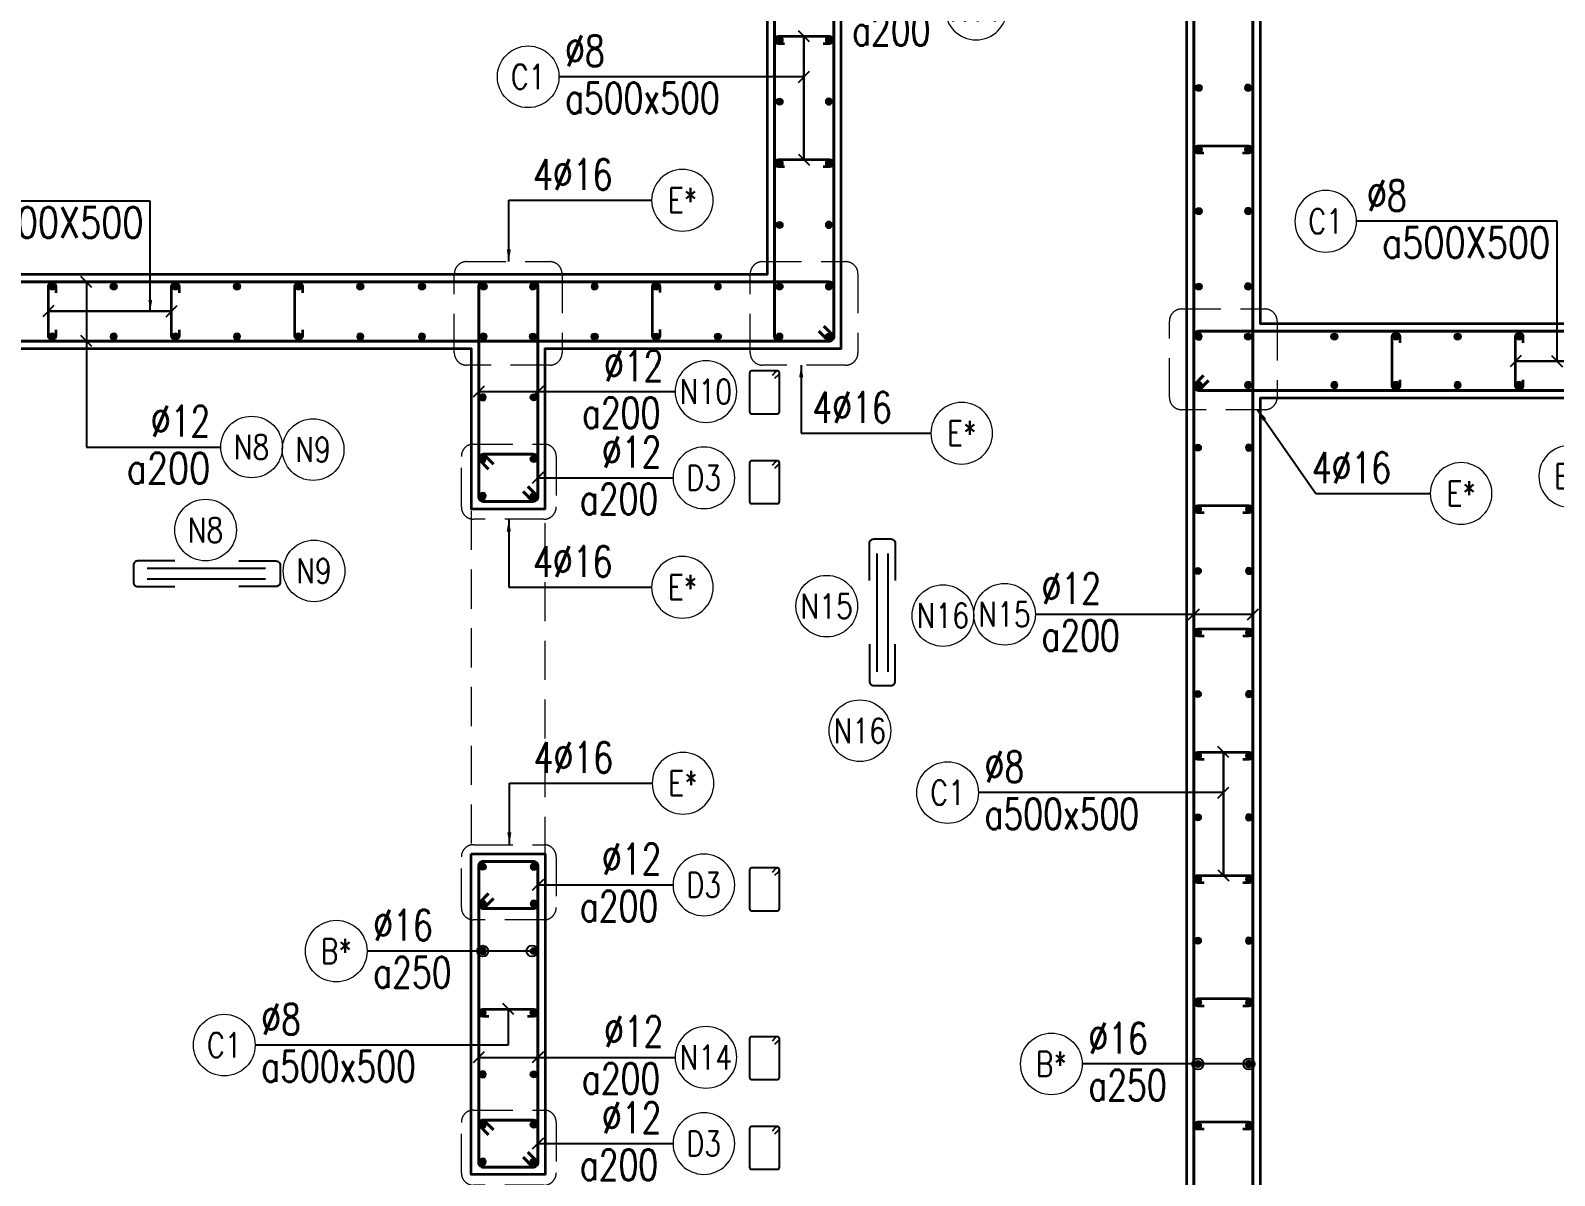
# Model space of a CAD drawing. Header units: millimetres. Extents: x 944027 to 981803, y -83026 to 82675.
# Drawn here: x 950084 to 956264, y 74503 to 79147 of the extents above; entities that cross this region are included whole.
import ezdxf
from ezdxf.enums import TextEntityAlignment as Align

# ---------------------------------------------------------------- set-up
doc = ezdxf.new("R2010")
doc.units = ezdxf.units.MM
doc.header["$MEASUREMENT"] = 0
doc.linetypes.add('HIDDEN', pattern=[9.525, 6.35, -3.175])
doc.linetypes.add('HIDDEN2', pattern=[4.7625, 3.175, -1.5875])
doc.layers.get('0').update_dxf_attribs({"lineweight": 20})
doc.layers.add('Hidden', color=9, linetype='HIDDEN')
doc.layers.add('Ligature', color=1, linetype='Continuous')
for name, color, linetype, lineweight in [('KC-LEADER', 153, 'Continuous', 18), ('KC-THEP', 6, 'Continuous', 40), ('NDC_S_BEAM', 3, 'HIDDEN2', 20), ('NDC_S_DIM', 1, 'Continuous', 15), ('NDC_S_HIDDEN', 8, 'HIDDEN2', 13), ('NDC_S_LEADER', 1, 'Continuous', 15), ('NDC_S_REBAR', 4, 'Continuous', 35), ('NDC_S_STIRRUP', 4, 'Continuous', 40), ('NDC_S_VN TEXT', 7, 'Continuous', 20), ('NDC_S_WALL', 6, 'Continuous', 35)]:
    doc.layers.add(name, color=color, linetype=linetype, lineweight=lineweight)
doc.styles.add('NDC_ARIAL', font='arial.ttf', dxfattribs={"width": 0.85})
doc.styles.add('NDC_DIM', font='', dxfattribs={"width": 0.75})
doc.styles.add('NDC_EN TXT', font='romans.shx', dxfattribs={"width": 0.8})
doc.styles.get('NDC_DIM').set_extended_font_data('Dotum')
doc.dimstyles.new('NDC_1-50', dxfattribs={"dimscale": 50, "dimtxt": 2.5, "dimasz": 1, "dimexe": 1.5, "dimexo": 0, "dimgap": 0.8, "dimtad": 1, "dimdec": 0, "dimdsep": 46, "dimtxsty": 'NDC_ARIAL', "dimblk": 'DIMMARK', "dimcen": 49999.938995, "dimdle": 1.5, "dimclrd": 1, "dimclre": 1, "dimclrt": 3, "dimadec": 0, "dimazin": 0, "dimtfac": 1, "dimtdec": 0, "dimtix": 1, "dimtmove": 2, "dimatfit": 3, "dimfxl": 1, "dimarcsym": 0})
doc.dimstyles.new('NDC_dim_30', dxfattribs={"dimscale": 30, "dimtxt": 2.5, "dimasz": 1.5, "dimexe": 1.5, "dimexo": 2.5, "dimgap": 1, "dimtad": 1, "dimdec": 0, "dimzin": 0, "dimdsep": 46, "dimtxsty": 'NDC_DIM', "dimblk": 'DIMMARK', "dimcen": 0.09, "dimdle": 1.2, "dimclrd": 1, "dimclre": 1, "dimclrt": 3, "dimadec": 0, "dimazin": 0, "dimtfac": 1, "dimtdec": 0, "dimtix": 1, "dimtofl": 0, "dimtmove": 0, "dimatfit": 3, "dimfxl": 6, "dimfxlon": 1, "dimtolj": 1, "dimtzin": 0, "dimarcsym": 0})

# ---------------------------------------------------------------- blocks, each defined once
blk = doc.blocks.new('THEP')
at = {"layer": 'KC-LEADER', "color": 6}
blk.add_circle((0, 0), 14, dxfattribs=at)
at = {"layer": 'KC-THEP'}
for p, q in [((-14, 0), (14, 0)), ((9.9, 9.9), (-9.9, -9.9)), ((-9.9, 9.9), (9.9, -9.9)), ((0, 14), (0, -14))]:
    blk.add_line(p, q, dxfattribs=at)
blk = doc.blocks.new('DIMMARK')
at = {"layer": 'NDC_S_DIM', "color": 1}
blk.add_line((-1.5, 0), (1, 0), dxfattribs=at)
at = {"layer": 'NDC_S_DIM', "color": 2, "const_width": 0.1}
blk.add_lwpolyline([(-0.42, -0.42), (0.42, 0.42)], dxfattribs=at)
blk = doc.blocks.new('*U10')
blk.add_circle((2.5, 0), 2.5)
at = {"layer": 'NDC_S_VN TEXT', "color": 3, "style": 'NDC_EN TXT'}
for tag, width, p in [('DK2', 0.75, (-0.85, 0.85)), ('KC2', 0.8, (-0.85, -2.97))]:
    blk.add_attdef(tag, text='', height=2.5, dxfattribs=dict(at, width=width)).set_placement(p, align=Align.RIGHT)
at = {"layer": 'NDC_S_VN TEXT', "color": 7, "style": 'NDC_EN TXT', "width": 0.8}
blk.add_attdef('SH3', text='', height=2, dxfattribs=at).set_placement((2.5, 0), align=Align.MIDDLE)
blk = doc.blocks.new('A$C7BC65A55')
at = {"layer": 'Ligature'}
for p, q in [((-15.2, 372, 0), (-15.2, 38.5, 0)), ((15.2, 372, 0), (15.2, 38.5, 0))]:
    blk.add_line(p, q, dxfattribs=at)
for points in [[(-36.2, 296.5), (-36.2, 400.9, -0.414214), (-24, 413.1), (24, 413.1, -0.414214), (36.2, 400.9), (36.2, 296.5)], [(-36.2, 116.5), (-36.2, 12.2, 0.414214), (-24, 0), (24, 0, 0.414214), (36.2, 12.2), (36.2, 116.5)]]:
    blk.add_lwpolyline(points, format="xyb", dxfattribs=at)
blk = doc.blocks.new('*U11')
blk.add_circle((-2.5, 0), 2.5)
at = {"layer": 'NDC_S_VN TEXT', "color": 3, "style": 'NDC_EN TXT', "width": 0.75}
for tag, p in [('DK1', (0.5, 0.85)), ('KC1', (0.5, -2.97))]:
    blk.add_attdef(tag, p, '', height=2.5, dxfattribs=at)
at = {"layer": 'NDC_S_VN TEXT', "color": 7, "style": 'NDC_EN TXT', "width": 0.8}
blk.add_attdef('SH2', text='', height=2, dxfattribs=at).set_placement((-2.5, 0), align=Align.MIDDLE)
blk = doc.blocks.new('*U13')
blk.add_circle((-2.5, 0), 2.5)
at = {"layer": 'NDC_S_VN TEXT', "color": 3, "style": 'NDC_EN TXT', "width": 0.75}
blk.add_attdef('DK1', (0.5, 0.85), '', height=2.5, dxfattribs=at)
at = {"layer": 'NDC_S_VN TEXT', "color": 7, "style": 'NDC_EN TXT', "width": 0.8}
blk.add_attdef('SH2', text='', height=2, dxfattribs=at).set_placement((-2.5, 0), align=Align.MIDDLE)
blk = doc.blocks.new('*U12')
blk.add_circle((-2.5, 0), 2.5)
at = {"layer": 'NDC_S_VN TEXT', "color": 3, "style": 'NDC_EN TXT', "width": 0.75}
for tag, p in [('DK1', (0.5, 0.85)), ('KC1', (0.5, -2.97))]:
    blk.add_attdef(tag, p, '', height=2.5, dxfattribs=at)
at = {"layer": 'NDC_S_VN TEXT', "color": 7, "style": 'NDC_EN TXT', "width": 0.8}
blk.add_attdef('SH2', text='', height=2, dxfattribs=at).set_placement((-2.5, 0), align=Align.MIDDLE)

msp = doc.modelspace()

# ---------------------------------------------------------------- linework, layer by layer
for centre in [(951230.3, 77447.1), (950794, 77120.8), (951234.1, 76955.1), (953313.2, 76812), (953784.1, 76773.9), (953447.6, 76307)]:
    msp.add_circle(centre, 125)
at = {"layer": 'Ligature'}
for points in [[(953102.7, 77736.1), (953118.6, 77752.1, 0.668179), (953112.9, 77766), (953008.2, 77766, 0.414214), (953000.1, 77757.8), (953000.1, 77600.7, 0.414214), (953008.2, 77592.6), (953112.9, 77592.6, 0.414214), (953121, 77600.7), (953121, 77757.8, 0.668179), (953107.1, 77763.6), (953091.1, 77747.6)], [(953102.7, 77371.5), (953118.6, 77387.5, 0.668179), (953112.9, 77401.4), (953008.2, 77401.4, 0.414214), (953000.1, 77393.2), (953000.1, 77236.1, 0.414214), (953008.2, 77228), (953112.9, 77228, 0.414214), (953121, 77236.1), (953121, 77393.2, 0.668179), (953107.1, 77399), (953091.1, 77383)], [(953102.7, 75720.5), (953118.6, 75736.5, 0.668179), (953112.9, 75750.4), (953008.2, 75750.4, 0.414214), (953000.1, 75742.3), (953000.1, 75585.2, 0.414214), (953008.2, 75577), (953112.9, 75577, 0.414214), (953121, 75585.2), (953121, 75742.3, 0.668179), (953107.1, 75748), (953091.1, 75732.1)], [(953102.6, 75036.1), (953118.6, 75052.1, 0.668179), (953112.8, 75066), (953008.2, 75066, 0.414214), (953000, 75057.8), (953000, 74900.7, 0.414214), (953008.2, 74892.6), (953112.8, 74892.6, 0.414214), (953121, 74900.7), (953121, 75057.8, 0.668179), (953107.1, 75063.6), (953091.1, 75047.6)], [(953102.6, 74671.5), (953118.6, 74687.5, 0.668179), (953112.8, 74701.4), (953008.2, 74701.4, 0.414214), (953000, 74693.2), (953000, 74536.1, 0.414214), (953008.2, 74528), (953112.8, 74528, 0.414214), (953121, 74536.1), (953121, 74693.2, 0.668179), (953107.1, 74699), (953091.1, 74683)]]:
    msp.add_lwpolyline(points, format="xyb", dxfattribs=at)
at = {"layer": 'NDC_S_BEAM', "ltscale": 50}
for p, q in [((951871.5, 77198.7), (951871.5, 75798.7)), ((952171.5, 75798.7), (952171.5, 77198.7))]:
    msp.add_line(p, q, dxfattribs=at)
at = {"layer": 'NDC_S_HIDDEN', "ltscale": 50}
for points in [[(951852.6, 78209.3), (952189.8, 78209.3, -0.414214), (952239.8, 78159.3), (952239.8, 77839.5, -0.414214), (952189.8, 77789.5), (951852.6, 77789.5, -0.414214), (951802.6, 77839.5), (951802.6, 78159.3, -0.414214)], [(953052.5, 78209.3), (953389.7, 78209.3, -0.414214), (953439.7, 78159.3), (953439.7, 77839.5, -0.414214), (953389.7, 77789.5), (953052.5, 77789.5, -0.414214), (953002.5, 77839.5), (953002.5, 78159.3, -0.414214)], [(954752.5, 78017.3), (955089.7, 78017.3, -0.414214), (955139.7, 77967.3), (955139.7, 77658.8, -0.414214), (955089.7, 77608.8), (954752.5, 77608.8, -0.414214), (954702.5, 77658.8), (954702.5, 77967.3, -0.414214)], [(951881.2, 77469.5), (952166, 77469.5, -0.414214), (952216, 77419.5), (952216, 77214.5, -0.414214), (952166, 77164.5), (951881.2, 77164.5, -0.414214), (951831.2, 77214.5), (951831.2, 77419.5, -0.414214)], [(951881.2, 75844.7), (952166, 75844.7, -0.414214), (952216, 75794.7), (952216, 75589.6, -0.414214), (952166, 75539.6), (951881.2, 75539.6, -0.414214), (951831.2, 75589.6), (951831.2, 75794.7, -0.414214)], [(951881.2, 74768.5), (952166, 74768.5, -0.414214), (952216, 74718.5), (952216, 74513.5, -0.414214), (952166, 74463.5), (951881.2, 74463.5, -0.414214), (951831.2, 74513.5), (951831.2, 74718.5, -0.414214)]]:
    msp.add_lwpolyline(points, format="xyb", close=True, dxfattribs=at)
at = {"layer": 'NDC_S_REBAR'}
for points in [[(953142, 79093.3), (953117, 79093.3, -1), (953117, 79123.3), (953324.1, 79123.3, -1), (953324.1, 79093.3), (953299.1, 79093.3)], [(954842, 78649), (954817, 78649, -1), (954817, 78679), (955024.1, 78679, -1), (955024.1, 78649), (954999.1, 78649)], [(953142, 78593.3), (953117, 78593.3, -1), (953117, 78623.3), (953324.1, 78623.3, -1), (953324.1, 78593.3), (953299.1, 78593.3)], [(950186.5, 77933.3), (950186.5, 77908.3, -1), (950156.5, 77908.3), (950156.5, 78108.3, -1), (950186.5, 78108.3), (950186.5, 78083.3)], [(950686.5, 77933.3), (950686.5, 77908.3, -1), (950656.5, 77908.3), (950656.5, 78108.3, -1), (950686.5, 78108.3), (950686.5, 78083.3)], [(951186.5, 77933.3), (951186.5, 77908.3, -1), (951156.5, 77908.3), (951156.5, 78108.3, -1), (951186.5, 78108.3), (951186.5, 78083.3)], [(952636.5, 77933.6), (952636.5, 77908.6, -1), (952606.5, 77908.6), (952606.5, 78108.6, -1), (952636.5, 78108.6), (952636.5, 78083.6)], [(955636.5, 77730.5), (955636.5, 77705.5, -1), (955606.5, 77705.5), (955606.5, 77905.5, -1), (955636.5, 77905.5), (955636.5, 77880.5)], [(956136.5, 77730.5), (956136.5, 77705.5, -1), (956106.5, 77705.5), (956106.5, 77905.5, -1), (956136.5, 77905.5), (956136.5, 77880.5)], [(954843, 77190.2), (954818, 77190.2, -1), (954818, 77220.2), (955025, 77220.2, -1), (955025, 77190.2), (955000, 77190.2)], [(954843, 76690.2), (954818, 76690.2, -1), (954818, 76720.2), (955025, 76720.2, -1), (955025, 76690.2), (955000, 76690.2)], [(954843, 76190.2), (954818, 76190.2, -1), (954818, 76220.2), (955025, 76220.2, -1), (955025, 76190.2), (955000, 76190.2)], [(954843, 75690.2), (954818, 75690.2, -1), (954818, 75720.2), (955025, 75720.2, -1), (955025, 75690.2), (955000, 75690.2)], [(954843, 75190.2), (954818, 75190.2, -1), (954818, 75220.2), (955025, 75220.2, -1), (955025, 75190.2), (955000, 75190.2)], [(951943, 75148), (951918, 75148, -1), (951918, 75178), (952125, 75178, -1), (952125, 75148), (952100, 75148)], [(954843, 74690.2), (954818, 74690.2, -1), (954818, 74720.2), (955025, 74720.2, -1), (955025, 74690.2), (955000, 74690.2)]]:
    msp.add_lwpolyline(points, format="xyb", dxfattribs=at)
at = {"layer": 'NDC_S_STIRRUP'}
for points in [[(953301.5, 77947), (953341.5, 77907, -0.414214), (953321.5, 77887), (953121.5, 77887, -0.414214), (953101.5, 77907), (953101.5, 80307, -0.414214), (953121.5, 80327), (953321.5, 80327, -0.414214), (953341.5, 80307), (953341.5, 77907, -0.414214), (953321.5, 77887), (953281.5, 77927)], [(955001.5, 73147), (955041.5, 73107, -0.414214), (955021.5, 73087), (954821.5, 73087, -0.414214), (954801.5, 73107), (954801.5, 80307, -0.414214), (954821.5, 80327), (955021.5, 80327, -0.414214), (955041.5, 80307), (955041.5, 73107, -0.414214), (955021.5, 73087), (954981.5, 73127)], [(948761.5, 77927), (948721.5, 77887, -0.414214), (948701.5, 77907), (948701.5, 78107, -0.414214), (948721.5, 78127), (953321.5, 78127, -0.414214), (953341.5, 78107), (953341.5, 77907, -0.414358), (953321.5, 77887), (948721.5, 77887, -0.414214), (948701.5, 77907), (948741.5, 77947)], [(952101.5, 77297), (952141.5, 77257, -0.414214), (952121.5, 77237), (951921.5, 77237, -0.414214), (951901.5, 77257), (951901.5, 78107, -0.414214), (951921.5, 78127), (952121.5, 78127, -0.414214), (952141.5, 78107), (952141.5, 77257, -0.414214), (952121.5, 77237), (952081.5, 77277)], [(954861.5, 77727), (954821.5, 77687, -0.414214), (954801.5, 77707), (954801.5, 77907, -0.414214), (954821.5, 77927), (958121.5, 77927, -0.414214), (958141.5, 77907), (958141.5, 77707, -0.414358), (958121.5, 77687), (954821.5, 77687, -0.414214), (954801.5, 77707), (954841.5, 77747)], [(951941.5, 77368), (951901.5, 77408, -0.414214), (951921.5, 77428), (952121.5, 77428, -0.414214), (952141.5, 77408), (952141.5, 77257, -0.414214), (952121.5, 77237), (951921.5, 77237, -0.414214), (951901.5, 77257), (951901.5, 77408, -0.414214), (951921.5, 77428), (951961.5, 77388)], [(952101.5, 74597), (952141.5, 74557, -0.414214), (952121.5, 74537), (951921.5, 74537, -0.414214), (951901.5, 74557), (951901.5, 75757, -0.414214), (951921.5, 75777), (952121.5, 75777, -0.414214), (952141.5, 75757), (952141.5, 74557, -0.414214), (952121.5, 74537), (952081.5, 74577)], [(951941.5, 75646), (951901.5, 75606, 0.414214), (951921.5, 75586), (952121.5, 75586, 0.414214), (952141.5, 75606), (952141.5, 75757, 0.414214), (952121.5, 75777), (951921.5, 75777, 0.414214), (951901.5, 75757), (951901.5, 75606, 0.414214), (951921.5, 75586), (951961.5, 75626)], [(951941.5, 74668), (951901.5, 74708, -0.414214), (951921.5, 74728), (952121.5, 74728, -0.414214), (952141.5, 74708), (952141.5, 74557, -0.414214), (952121.5, 74537), (951921.5, 74537, -0.414214), (951901.5, 74557), (951901.5, 74708, -0.414214), (951921.5, 74728), (951961.5, 74688)]]:
    msp.add_lwpolyline(points, format="xyb", dxfattribs=at)
at = {"layer": 'NDC_S_WALL'}
for points in [[(957871.5, 77957), (955071.5, 77957), (955071.5, 79857), (956121.5, 79857), (956121.5, 80357), (950871.5, 80357), (950871.5, 79857), (953071.5, 79857), (953071.5, 78157), (949171.5, 78157), (949171.5, 79857), (950071.5, 79857), (950071.5, 80357), (946871.5, 80357), (946871.5, 71157)], [(949171.5, 72457), (949171.5, 77857), (951871.5, 77857), (951871.5, 77207), (952171.5, 77207), (952171.5, 77857), (953371.5, 77857), (953371.5, 79857), (954771.5, 79857), (954771.5, 73257)], [(955071.5, 73057), (955071.5, 77657), (957871.5, 77657)]]:
    msp.add_lwpolyline(points, dxfattribs=at)
msp.add_lwpolyline([(951871.5, 75807), (952171.5, 75807), (952171.5, 74507), (951871.5, 74507)], close=True, dxfattribs=at)

# ---------------------------------------------------------------- block references
at = {"layer": 'Hidden', "xscale": 1.44, "yscale": 1.44, "zscale": 1.44}
msp.add_blockref('A$C7BC65A55', (953538.3, 76489.7, 0), dxfattribs=at)
at = {"layer": 'Hidden', "xscale": 1.44, "yscale": 1.44, "zscale": 1.44, "rotation": 270}
msp.add_blockref('A$C7BC65A55', (950501.9, 76943.3, 0), dxfattribs=at)
at = {"layer": 'KC-THEP'}
for p, rotation in [((953121.5, 79108.3), 189.6685644363809), ((954821.5, 78914), 189.6685644363809), ((953121.5, 78858.3), 189.6685644363809), ((954821.5, 78664), 189.6685644363809), ((953121.5, 78608.3), 189.6685644363809), ((954821.5, 78414), 189.6685644363809), ((953121.5, 78358.3), 189.6685644363809), ((950171.5, 78108.3), 189.6685644363809), ((950421.5, 78108.3), 189.6685644363809), ((950671.5, 78108.3), 189.6685644363809), ((950921.5, 78108.3), 189.6685644363809), ((951171.5, 78108.3), 189.6685644363809), ((951421.5, 78108.3), 189.6685644363809), ((951671.5, 78108.3), 189.6685644363809), ((951921.5, 78108.3), 189.6685644363809), ((953121.5, 78108.3), 189.6685644363809), ((954821.5, 78108.3), 189.6685644363809), ((952121.5, 77905.5), 189.6685644363809), ((952371.5, 77905.5), 189.6685644363809), ((952621.5, 77905.5), 189.6685644363809), ((952871.5, 77905.5), 189.6685644363809), ((953321.5, 77905.5), 189.6685644363809), ((955021.5, 77905.5), 189.6685644363809), ((955371.5, 77905.5), 189.6685644363809), ((955621.5, 77905.5), 189.6685644363809), ((955871.5, 77905.5), 189.6685644363809), ((956121.5, 77905.5), 189.6685644363809), ((954821.5, 77708.9), 189.6685644363809), ((952125, 77658.9), 9.668564436380946), ((954818, 77455.2), 189.6685644363809), ((952125, 77408.9), 9.668564436380946), ((952125, 77258.9), 9.668564436380946), ((954818, 77205.2), 189.6685644363809), ((954818, 76955.2), 189.6685644363809), ((954818, 76705.2), 189.6685644363809), ((954818, 76455.2), 189.6685644363809), ((954818, 76205.2), 189.6685644363809), ((954818, 75955.2), 189.6685644363809), ((951918, 75755.2), 189.6685644363809), ((954818, 75705.2), 189.6685644363809), ((951918, 75605.2), 189.6685644363809), ((954818, 75455.2), 189.6685644363809), ((952125, 75413), 9.668564436380946), ((954818, 75205.2), 189.6685644363809), ((952125, 75163), 9.668564436380946), ((954818, 74955.2), 189.6685644363809), ((952125, 74913), 9.668564436380946), ((952125, 74708.9), 9.668564436380946), ((954818, 74705.2), 189.6685644363809), ((952125, 74558.9), 9.668564436380946)]:
    msp.add_blockref('THEP', p, dxfattribs=dict(at, rotation=rotation))
at = {"layer": 'KC-THEP', "xscale": -1}
for p, rotation in [((953321.5, 79108.6), 350.3314355636191), ((955021.5, 78914.3), 350.3314355636191), ((953321.5, 78858.6), 350.3314355636191), ((955021.5, 78664.3), 350.3314355636191), ((953321.5, 78608.6), 350.3314355636191), ((955021.5, 78414.3), 350.3314355636191), ((953321.5, 78358.6), 350.3314355636191), ((952121.5, 78108.6), 350.3314355636191), ((952371.5, 78108.6), 350.3314355636191), ((952621.5, 78108.6), 350.3314355636191), ((952871.5, 78108.6), 350.3314355636191), ((953321.5, 78108.6), 350.3314355636191), ((955021.5, 78108.6), 350.3314355636191), ((950171.5, 77905.2), 350.3314355636191), ((950421.5, 77905.2), 350.3314355636191), ((950671.5, 77905.2), 350.3314355636191), ((950921.5, 77905.2), 350.3314355636191), ((951171.5, 77905.2), 350.3314355636191), ((951421.5, 77905.2), 350.3314355636191), ((951671.5, 77905.2), 350.3314355636191), ((951921.5, 77905.2), 350.3314355636191), ((953121.5, 77905.2), 350.3314355636191), ((954821.5, 77905.2), 350.3314355636191), ((955021.5, 77708.6), 350.3314355636191), ((955371.5, 77708.6), 350.3314355636191), ((955621.5, 77708.6), 350.3314355636191), ((955871.5, 77708.6), 350.3314355636191), ((956121.5, 77708.6), 350.3314355636191), ((951918, 77658.9), 350.3314355636191), ((955025, 77455.2), 170.331435563619), ((951918, 77408.9), 350.3314355636191), ((951918, 77258.9), 350.3314355636191), ((955025, 77205.2), 170.331435563619), ((955025, 76955.2), 170.331435563619), ((955025, 76705.2), 170.331435563619), ((955025, 76455.2), 170.331435563619), ((955025, 76205.2), 170.331435563619), ((955025, 75955.2), 170.331435563619), ((952125, 75755.2), 170.331435563619), ((955025, 75705.2), 170.331435563619), ((952125, 75605.2), 170.331435563619), ((955025, 75455.2), 170.331435563619), ((951918, 75413), 350.3314355636191), ((955025, 75205.2), 170.331435563619), ((951918, 75163), 350.3314355636191), ((955025, 74955.2), 170.331435563619), ((951918, 74913), 350.3314355636191), ((951918, 74708.9), 350.3314355636191), ((955025, 74705.2), 170.331435563619), ((951918, 74558.9), 350.3314355636191)]:
    msp.add_blockref('THEP', p, dxfattribs=dict(at, rotation=rotation))
at = {"layer": 'NDC_S_VN TEXT'}
ref = msp.add_blockref('*U11', (953793.7, 79233.8), dxfattribs=dict(at, xscale=-50, yscale=50, zscale=50))
ref.add_attrib('SH2', 'N11', dxfattribs={"color": 7, "height": 100, "style": 'NDC_EN TXT', "width": 0.8}).set_placement((953918.7, 79233.8), align=Align.MIDDLE)
ref.add_attrib('DK1', '%%C12', (953505.3, 79276.1), dxfattribs={"color": 3, "height": 125, "style": 'NDC_EN TXT', "width": 0.75})
ref.add_attrib('KC1', 'a200', (953416.1, 79085.2), dxfattribs={"color": 3, "height": 125, "style": 'NDC_EN TXT', "width": 0.75})
at = {"layer": 'NDC_S_VN TEXT', "xscale": 50, "yscale": 50, "zscale": 50}
for name, p, values in [('*U12', (952227.2, 78958.9), {'SH2': 'C1', 'DK1': '%%c8', 'KC1': 'a500x500'}), ('*U10', (950855.6, 77457.5), {'SH3': 'N8', 'DK2': '%%C12', 'KC2': 'a200'}), ('*U11', (954159.1, 76779), {'SH2': 'N15', 'DK1': '%%C12', 'KC1': 'a200'}), ('*U12', (953928.2, 76055.8), {'SH2': 'C1', 'DK1': '%%c8', 'KC1': 'a500x500'}), ('*U11', (951449, 75413), {'SH2': 'B*', 'DK1': '%%C16', 'KC1': 'a250'}), ('*U12', (950995, 75031.7), {'SH2': 'C1', 'DK1': '%%c8', 'KC1': 'a500x500'}), ('*U11', (954349, 74955.2), {'SH2': 'B*', 'DK1': '%%C16', 'KC1': 'a250'})]:
    msp.add_blockref(name, p, dxfattribs=at).add_auto_attribs(values)
at = {"layer": 'NDC_S_VN TEXT'}
ref = msp.add_blockref('*U10', (949757, 78454.2), dxfattribs=dict(at, xscale=-50, yscale=50, zscale=50))
ref.add_attrib('SH3', 'C1', dxfattribs={"color": 7, "height": 100, "style": 'NDC_EN TXT', "width": 0.8}).set_placement((949632, 78454.2), align=Align.MIDDLE)
ref.add_attrib('DK2', '%%c8', dxfattribs={"color": 3, "height": 125, "style": 'NDC_EN TXT', "width": 0.75}).set_placement((949960.3, 78496.5), align=Align.RIGHT)
ref.add_attrib('KC2', 'a500X500', dxfattribs={"color": 3, "height": 125, "style": 'NDC_EN TXT', "width": 0.8}).set_placement((950542.4, 78305.6), align=Align.RIGHT)
ref = msp.add_blockref('*U13', (952602.9, 78458.1), dxfattribs=dict(at, xscale=-50, yscale=50, zscale=50))
ref.add_attrib('SH2', 'E*', dxfattribs={"color": 7, "height": 100, "style": 'NDC_EN TXT', "width": 0.8}).set_placement((952727.9, 78458.1), align=Align.MIDDLE)
ref.add_attrib('DK1', '4%%C16', (952122.5, 78500.4), dxfattribs={"color": 3, "height": 125, "style": 'NDC_EN TXT', "width": 0.75})
ref = msp.add_blockref('*U10', (955461.5, 78372.8), dxfattribs=dict(at, xscale=-50, yscale=50, zscale=50))
ref.add_attrib('SH3', 'C1', dxfattribs={"color": 7, "height": 100, "style": 'NDC_EN TXT', "width": 0.8}).set_placement((955336.5, 78372.8), align=Align.MIDDLE)
ref.add_attrib('DK2', '%%c8', dxfattribs={"color": 3, "height": 125, "style": 'NDC_EN TXT', "width": 0.75}).set_placement((955664.7, 78415.1), align=Align.RIGHT)
ref.add_attrib('KC2', 'a500X500', dxfattribs={"color": 3, "height": 125, "style": 'NDC_EN TXT', "width": 0.8}).set_placement((956246.8, 78224.2), align=Align.RIGHT)
ref = msp.add_blockref('*U11', (952698.3, 77682.2), dxfattribs=dict(at, xscale=-50, yscale=50, zscale=50))
ref.add_attrib('SH2', 'N10', dxfattribs={"color": 7, "height": 100, "style": 'NDC_EN TXT', "width": 0.8}).set_placement((952823.3, 77682.2), align=Align.MIDDLE)
ref.add_attrib('DK1', '%%C12', (952409.9, 77724.5), dxfattribs={"color": 3, "height": 125, "style": 'NDC_EN TXT', "width": 0.75})
ref.add_attrib('KC1', 'a200', (952320.7, 77533.6), dxfattribs={"color": 3, "height": 125, "style": 'NDC_EN TXT', "width": 0.75})
ref = msp.add_blockref('*U13', (953735.5, 77513.5), dxfattribs=dict(at, xscale=-50, yscale=50, zscale=50))
ref.add_attrib('SH2', 'E*', dxfattribs={"color": 7, "height": 100, "style": 'NDC_EN TXT', "width": 0.8}).set_placement((953860.5, 77513.5), align=Align.MIDDLE)
ref.add_attrib('DK1', '4%%C16', (953255.1, 77555.8), dxfattribs={"color": 3, "height": 125, "style": 'NDC_EN TXT', "width": 0.75})
ref = msp.add_blockref('*U10', (956450.9, 77338.8), dxfattribs=dict(at, xscale=-50, yscale=50, zscale=50))
ref.add_attrib('SH3', 'B*', dxfattribs={"color": 7, "height": 100, "style": 'NDC_EN TXT', "width": 0.8}).set_placement((956325.9, 77338.8), align=Align.MIDDLE)
ref.add_attrib('DK2', '%%C16', dxfattribs={"color": 3, "height": 125, "style": 'NDC_EN TXT', "width": 0.75}).set_placement((956743.4, 77381.1), align=Align.RIGHT)
ref.add_attrib('KC2', 'a250', dxfattribs={"color": 3, "height": 125, "style": 'NDC_EN TXT', "width": 0.8}).set_placement((956855.3, 77190.2), align=Align.RIGHT)
ref = msp.add_blockref('*U11', (952689.7, 77332.5), dxfattribs=dict(at, xscale=-50, yscale=50, zscale=50))
ref.add_attrib('SH2', 'D3', dxfattribs={"color": 7, "height": 100, "style": 'NDC_EN TXT', "width": 0.8}).set_placement((952814.7, 77332.5), align=Align.MIDDLE)
ref.add_attrib('DK1', '%%C12', (952401.4, 77374.8), dxfattribs={"color": 3, "height": 125, "style": 'NDC_EN TXT', "width": 0.75})
ref.add_attrib('KC1', 'a200', (952312.1, 77183.9), dxfattribs={"color": 3, "height": 125, "style": 'NDC_EN TXT', "width": 0.75})
ref = msp.add_blockref('*U13', (955760.7, 77269.1), dxfattribs=dict(at, xscale=-50, yscale=50, zscale=50))
ref.add_attrib('SH2', 'E*', dxfattribs={"color": 7, "height": 100, "style": 'NDC_EN TXT', "width": 0.8}).set_placement((955885.7, 77269.1), align=Align.MIDDLE)
ref.add_attrib('DK1', '4%%C16', (955280.3, 77311.3), dxfattribs={"color": 3, "height": 125, "style": 'NDC_EN TXT', "width": 0.75})
ref = msp.add_blockref('*U13', (952602.9, 76888.4), dxfattribs=dict(at, xscale=-50, yscale=50, zscale=50))
ref.add_attrib('SH2', 'E*', dxfattribs={"color": 7, "height": 100, "style": 'NDC_EN TXT', "width": 0.8}).set_placement((952727.9, 76888.4), align=Align.MIDDLE)
ref.add_attrib('DK1', '4%%C16', (952122.5, 76930.7), dxfattribs={"color": 3, "height": 125, "style": 'NDC_EN TXT', "width": 0.75})
ref = msp.add_blockref('*U13', (952605.3, 76093.5), dxfattribs=dict(at, xscale=-50, yscale=50, zscale=50))
ref.add_attrib('SH2', 'E*', dxfattribs={"color": 7, "height": 100, "style": 'NDC_EN TXT', "width": 0.8}).set_placement((952730.3, 76093.5), align=Align.MIDDLE)
ref.add_attrib('DK1', '4%%C16', (952125, 76135.8), dxfattribs={"color": 3, "height": 125, "style": 'NDC_EN TXT', "width": 0.75})
ref = msp.add_blockref('*U11', (952689.7, 75681.5), dxfattribs=dict(at, xscale=-50, yscale=50, zscale=50))
ref.add_attrib('SH2', 'D3', dxfattribs={"color": 7, "height": 100, "style": 'NDC_EN TXT', "width": 0.8}).set_placement((952814.7, 75681.5), align=Align.MIDDLE)
ref.add_attrib('DK1', '%%C12', (952401.4, 75723.8), dxfattribs={"color": 3, "height": 125, "style": 'NDC_EN TXT', "width": 0.75})
ref.add_attrib('KC1', 'a200', (952312.1, 75532.9), dxfattribs={"color": 3, "height": 125, "style": 'NDC_EN TXT', "width": 0.75})
ref = msp.add_blockref('*U11', (952698.3, 74982.2), dxfattribs=dict(at, xscale=-50, yscale=50, zscale=50))
ref.add_attrib('SH2', 'N14', dxfattribs={"color": 7, "height": 100, "style": 'NDC_EN TXT', "width": 0.8}).set_placement((952823.3, 74982.2), align=Align.MIDDLE)
ref.add_attrib('DK1', '%%C12', (952409.9, 75024.5), dxfattribs={"color": 3, "height": 125, "style": 'NDC_EN TXT', "width": 0.75})
ref.add_attrib('KC1', 'a200', (952320.6, 74833.6), dxfattribs={"color": 3, "height": 125, "style": 'NDC_EN TXT', "width": 0.75})
ref = msp.add_blockref('*U11', (952689.7, 74632.5), dxfattribs=dict(at, xscale=-50, yscale=50, zscale=50))
ref.add_attrib('SH2', 'D3', dxfattribs={"color": 7, "height": 100, "style": 'NDC_EN TXT', "width": 0.8}).set_placement((952814.7, 74632.5), align=Align.MIDDLE)
ref.add_attrib('DK1', '%%C12', (952401.3, 74674.8), dxfattribs={"color": 3, "height": 125, "style": 'NDC_EN TXT', "width": 0.75})
ref.add_attrib('KC1', 'a200', (952312, 74483.9), dxfattribs={"color": 3, "height": 125, "style": 'NDC_EN TXT', "width": 0.75})

# ---------------------------------------------------------------- texts
at = {"layer": 'NDC_S_VN TEXT', "color": 7, "style": 'NDC_EN TXT', "width": 0.8}
for tag, p in [('N9', (951230.3, 77447.1)), ('N8', (950794, 77120.8)), ('N9', (951234.1, 76955.1)), ('N15', (953313.2, 76812)), ('N16', (953784.1, 76773.9)), ('N16', (953447.6, 76307))]:
    msp.add_attdef(tag, text='3', height=100, dxfattribs=at).set_placement(p, align=Align.MIDDLE)

# ---------------------------------------------------------------- leaders
at = {"layer": 'NDC_S_LEADER'}
for points, dimstyle, override in [([(953220.5, 79123.3), (953220.5, 78623.3)], 'NDC_dim_30', {"dimtad": 0, "dimldrblk": 'Oblique'}), ([(953220.5, 78623.3), (953220.5, 79123.3)], 'NDC_dim_30', {"dimtad": 0, "dimldrblk": 'Oblique'}), ([(953220.5, 78958.9), (952227.2, 78958.9)], 'NDC_dim_30', {"dimtad": 0, "dimldrblk": 'Oblique'}), ([(950569.9, 78008.3), (950569.9, 78454.2), (949757, 78454.2)], 'NDC_dim_30', {"dimgap": 1, "dimtad": 0}), ([(952023.6, 78209.3), (952023.6, 78458.1), (952605.2, 78458.1)], 'NDC_1-50', {"dimgap": 0.8, "dimtad": 0}), ([(956274.4, 77805.5), (956274.4, 78372.8), (955461.5, 78372.8)], 'NDC_dim_30', {"dimtad": 0, "dimldrblk": 'Oblique'}), ([(950310.8, 78127), (950310.8, 77457.3), (950855.6, 77457.3)], 'NDC_dim_30', {"dimtad": 0, "dimldrblk": 'Oblique'}), ([(950156.5, 78008.3), (950656.5, 78008.3)], 'NDC_dim_30', {"dimtad": 0, "dimldrblk": 'Oblique'}), ([(950656.5, 78008.3), (950156.5, 78008.3)], 'NDC_dim_30', {"dimtad": 0, "dimldrblk": 'Oblique'}), ([(950310.8, 77887), (950310.8, 77457.3), (950855.6, 77457.3)], 'NDC_dim_30', {"dimtad": 0, "dimldrblk": 'Oblique'}), ([(956106.5, 77805.5), (956606.5, 77805.5)], 'NDC_dim_30', {"dimtad": 0, "dimldrblk": 'Oblique'}), ([(956606.5, 77805.5), (956106.5, 77805.5)], 'NDC_dim_30', {"dimtad": 0, "dimldrblk": 'Oblique'}), ([(953209.4, 77789.5), (953209.4, 77513.5), (953737.7, 77513.5)], 'NDC_1-50', {"dimgap": 0.8, "dimtad": 0}), ([(951901.5, 77682), (952698.3, 77682)], 'NDC_dim_30', {"dimtad": 0, "dimldrblk": 'Oblique'}), ([(952141.5, 77682), (952698.3, 77682)], 'NDC_dim_30', {"dimtad": 0, "dimldrblk": 'Oblique'}), ([(955060.2, 77608.8), (955296.2, 77269.1), (955760.7, 77269.1)], 'NDC_1-50', {"dimgap": 0.8, "dimtad": 0}), ([(952141.5, 77332.5), (952691.8, 77332.5)], 'NDC_dim_30', {"dimtad": 0, "dimldrblk": 'Oblique'}), ([(952023.6, 77164.5), (952023.6, 76888.4), (952605.2, 76888.4)], 'NDC_1-50', {"dimgap": 0.8, "dimtad": 0}), ([(955041.5, 76778.8), (954159.1, 76778.8)], 'NDC_dim_30', {"dimtad": 0, "dimldrblk": 'Oblique'}), ([(954801.5, 76778.8), (954159.1, 76778.8)], 'NDC_dim_30', {"dimtad": 0, "dimldrblk": 'Oblique'}), ([(954921.5, 76220.2), (954921.5, 75720.2)], 'NDC_dim_30', {"dimtad": 0, "dimldrblk": 'Oblique'}), ([(954921.5, 75720.2), (954921.5, 76220.2)], 'NDC_dim_30', {"dimtad": 0, "dimldrblk": 'Oblique'}), ([(952026, 75844.7), (952026, 76093.5), (952607.6, 76093.5)], 'NDC_1-50', {"dimgap": 0.8, "dimtad": 0}), ([(954921.5, 76055.8), (953928.2, 76055.8)], 'NDC_dim_30', {"dimtad": 0, "dimldrblk": 'Oblique'}), ([(952141.5, 75681.5), (952691.8, 75681.5)], 'NDC_dim_30', {"dimtad": 0, "dimldrblk": 'Oblique'}), ([(952117.9, 75413.3), (951449, 75413)], 'NDC_dim_30', {"dimtad": 0, "dimldrblk": 'Origin'}), ([(951918, 75413), (951449, 75413)], 'NDC_dim_30', {"dimtad": 0, "dimldrblk": 'Origin'}), ([(952021.5, 75178), (952021.5, 75032), (950995, 75031.7)], 'NDC_dim_30', {"dimtad": 0, "dimldrblk": 'Oblique'}), ([(951901.5, 74982), (952698.3, 74982)], 'NDC_dim_30', {"dimtad": 0, "dimldrblk": 'Oblique'}), ([(952141.5, 74982), (952698.3, 74982)], 'NDC_dim_30', {"dimtad": 0, "dimldrblk": 'Oblique'}), ([(955025, 74955.2), (954349, 74955.2)], 'NDC_dim_30', {"dimtad": 0, "dimldrblk": 'Origin'}), ([(954818, 74955.2), (954349, 74955.2)], 'NDC_dim_30', {"dimtad": 0, "dimldrblk": 'Origin'}), ([(952141.5, 74632.5), (952691.8, 74632.5)], 'NDC_dim_30', {"dimtad": 0, "dimldrblk": 'Oblique'})]:
    msp.add_leader(points, dimstyle=dimstyle, override=override, dxfattribs=at)

doc.saveas('drawing.dxf')
